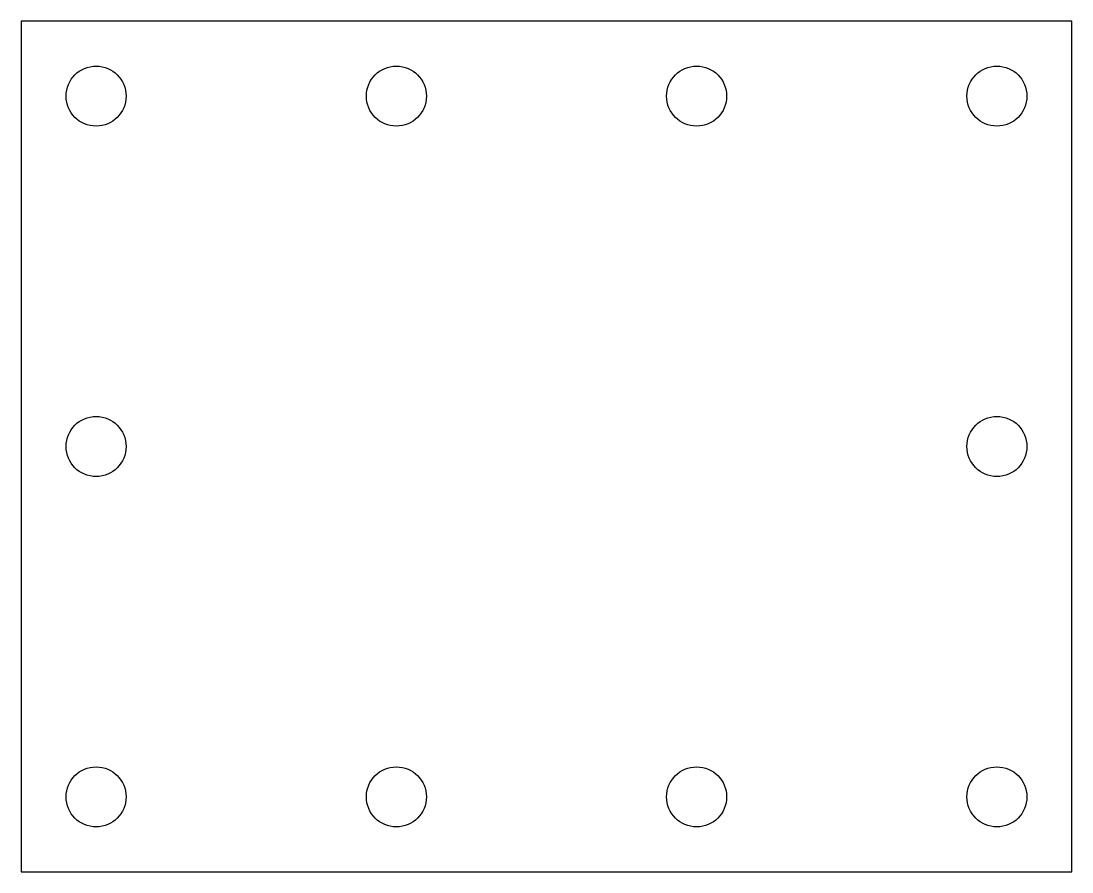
# Model space of a CAD drawing. Header units: millimetres. Extents: x 0 to 210, y 0 to 170.
import ezdxf

# ---------------------------------------------------------------- set-up
doc = ezdxf.new("R2010")
doc.units = ezdxf.units.MM
doc.layers.add('CUT_INNER', color=1, linetype='Continuous')
doc.layers.add('CUT_OUTER', color=7, linetype='Continuous')

msp = doc.modelspace()

# ---------------------------------------------------------------- linework, layer by layer
at = {"layer": 'CUT_INNER'}
for centre in [(15, 155), (75, 155), (135, 155), (195, 155), (15, 85), (195, 85), (15, 15), (75, 15), (135, 15), (195, 15)]:
    msp.add_circle(centre, 6, dxfattribs=at)
at = {"layer": 'CUT_OUTER'}
msp.add_lwpolyline([(0, 0), (210, 0), (210, 170), (0, 170)], close=True, dxfattribs=at)

doc.saveas('drawing.dxf')
